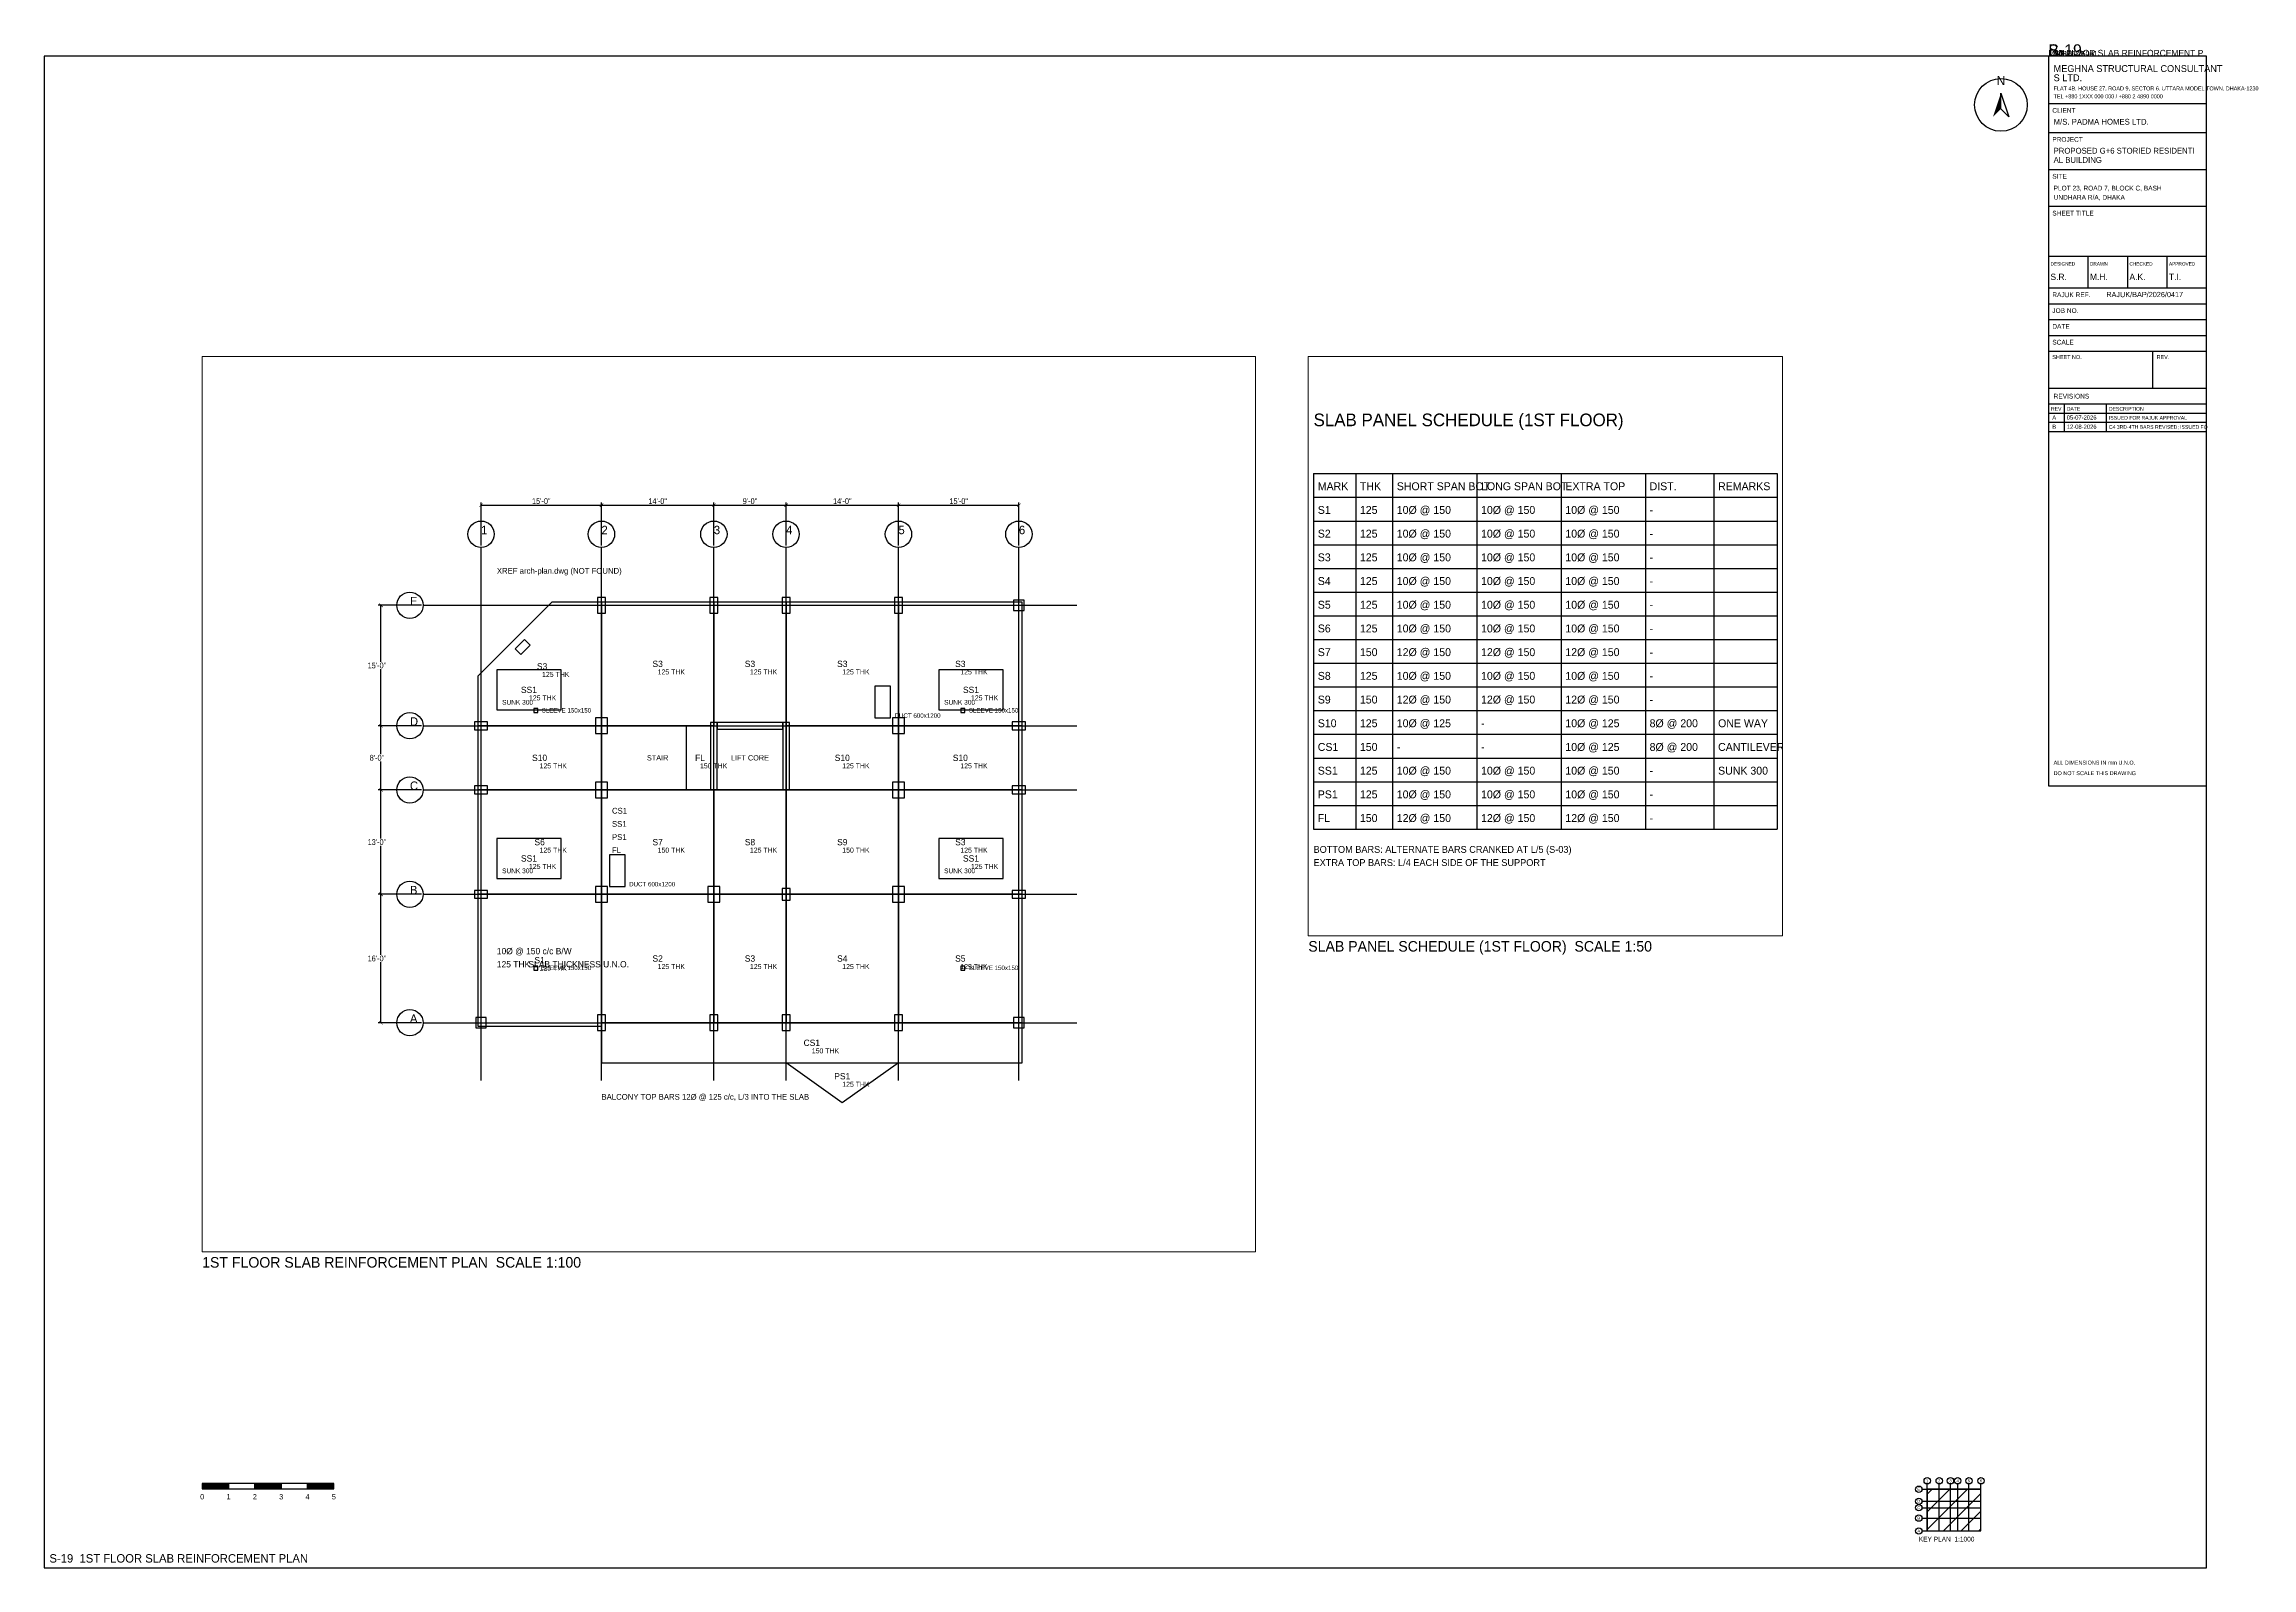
# Paper-space layout 'S-19 1ST FLOOR SLAB REINFORCEMENT PLAN' of a CAD drawing. Extents: x 10 to 848, y 10 to 589.
# The model-space entities are those that its viewports show. They can reach past a viewport. Long polylines and large blocks are cut down to what shows.
import ezdxf
from ezdxf.enums import TextEntityAlignment as Align

# ---------------------------------------------------------------- set-up
doc = ezdxf.new("R2010")
doc.units = 0
for name, color, linetype in [('Arrow', 7, 'Continuous'), ('Column', 1, 'Continuous'), ('Grid', 8, 'Continuous'), ('Grid Circle', 8, 'Continuous'), ('Grid text', 7, 'Continuous'), ('Hatch', 9, 'Continuous'), ('Inches Dimension', 6, 'Continuous'), ('Sheet', 7, 'Continuous'), ('Slab', 5, 'Continuous'), ('Text-1', 7, 'Continuous'), ('Text-2', 7, 'Continuous'), ('TITLE', 7, 'Continuous'), ('Wall', 1, 'Continuous')]:
    doc.layers.add(name, color=color, linetype=linetype)
doc.styles.add('OpenSansCondensed-Light', font='OpenSansCondensed-Light.ttf')
doc.dimstyles.new('EZDXF', dxfattribs={"dimtxt": 0.25, "dimasz": 0.175, "dimexe": 0.375, "dimexo": 0.125, "dimgap": 0.1, "dimtad": 1, "dimlfac": 100, "dimzin": 12, "dimdsep": 46, "dimtxsty": 'OpenSansCondensed-Light', "dimblk": 'ARCHTICK', "dimcen": 2.5, "dimazin": 3, "dimtfac": 0.5, "dimtmove": 2, "dimatfit": 3})

# ---------------------------------------------------------------- blocks, each defined once
blk = doc.blocks.new('TITLE_BLOCK')
at = {"layer": 'TITLE'}
for p, q in [((0, -18), (60, -18)), ((0, -29), (60, -29)), ((0, -43), (60, -43)), ((0, -57), (60, -57)), ((0, -76), (60, -76)), ((0, -76), (0, -88)), ((15, -76), (15, -88)), ((30, -76), (30, -88)), ((45, -76), (45, -88)), ((0, -88), (60, -88)), ((0, -94), (60, -94)), ((0, -100), (60, -100)), ((0, -106), (60, -106)), ((0, -112), (60, -112)), ((39.6, -112), (39.6, -126)), ((0, -126), (60, -126)), ((0, -132), (60, -132)), ((0, -132), (60, -132)), ((6, -132), (6, -142.5)), ((22, -132), (22, -142.5)), ((0, -135.5), (60, -135.5)), ((0, -139), (60, -139)), ((0, -142.5), (60, -142.5))]:
    blk.add_line(p, q, dxfattribs=at)
blk.add_lwpolyline([(0, -277), (60, -277), (60, 0), (0, 0)], close=True, dxfattribs=at)
at = {"layer": 'Text-1'}
for tag, height in [('JOBNO', 2), ('SCALE', 2), ('SHEETTITLE', 2.4), ('SHEETTITLE2', 2.4), ('DATE', 2), ('SHEETNO', 4.5), ('REV', 4.5)]:
    blk.add_attdef(tag, (0, 0), '', height=height, dxfattribs=at)
at = {"layer": 'TITLE'}
for s, height, p in [('S LTD.', 2.6, (2, -9.5)), ('MEGHNA STRUCTURAL CONSULTANT', 2.6, (2, -6)), ('TEL +880 1XXX 000 000 / +880 2 4890 0000', 1.5, (2, -16)), ('FLAT 4B, HOUSE 27, ROAD 9, SECTOR 6, UTTARA MODEL TOWN, DHAKA-1230', 1.5, (2, -13)), ('CLIENT', 1.8, (1.5, -21.5)), ('M/S. PADMA HOMES LTD.', 2.2, (2, -26)), ('PROJECT', 1.8, (1.5, -32.5)), ('AL BUILDING', 2.2, (2, -40.5)), ('PROPOSED G+6 STORIED RESIDENTI', 2.2, (2, -37)), ('SITE', 1.8, (1.5, -46.5)), ('PLOT 23, ROAD 7, BLOCK C, BASH', 1.8, (2, -51)), ('SHEET TITLE', 1.8, (1.5, -60.5)), ('UNDHARA R/A, DHAKA', 1.8, (2, -54.5)), ('DESIGNED', 1.3, (0.8, -79.5)), ('S.R.', 2.4, (0.8, -85)), ('DRAWN', 1.3, (15.8, -79.5)), ('M.H.', 2.4, (15.8, -85)), ('A.K.', 2.4, (30.8, -85)), ('CHECKED', 1.3, (30.8, -79.5)), ('APPROVED', 1.3, (45.8, -79.5)), ('T.I.', 2.4, (45.8, -85)), ('RAJUK REF.', 1.8, (1.5, -91.5)), ('RAJUK/BAP/2026/0417', 2, (22, -91.5)), ('JOB NO.', 1.8, (1.5, -97.5)), ('SCALE', 1.8, (1.5, -109.5)), ('DATE', 1.8, (1.5, -103.5)), ('SHEET NO.', 1.5, (1.5, -115)), ('REV.', 1.5, (41.1, -115)), ('REV', 1.4, (1, -134.6)), ('REVISIONS', 1.8, (2, -130)), ('DATE', 1.4, (7, -134.6)), ('DESCRIPTION', 1.4, (23, -134.6)), ('ALL DIMENSIONS IN mm U.N.O.', 1.5, (2, -269)), ('DO NOT SCALE THIS DRAWING', 1.5, (2, -273))]:
    blk.add_text(s, height=height, dxfattribs=at).set_placement(p)
blk = doc.blocks.new('NORTH_ARROW')
at = {"layer": 'Arrow'}
blk.add_lwpolyline([(0, 0), (3, -9), (0, -6)], close=True, dxfattribs=at)
blk.add_circle((0, -4.5), 10, dxfattribs=at)
blk.add_solid([(0, 0), (-3, -9), (0, -6)], dxfattribs=at)
at = {"layer": 'Text-1'}
blk.add_text('N', height=3.5, dxfattribs=at).set_placement((0, 3), align=Align.CENTER)
blk = doc.blocks.new('KEY_PLAN')
at = {"layer": 'Grid'}
for p, q in [((0, 0), (0, 17.8496)), ((4.572, 0), (4.572, 17.8496)), ((8.8392, 0), (8.8392, 17.8496)), ((11.5824, 0), (11.5824, 17.8496)), ((15.8496, 0), (15.8496, 17.8496)), ((20.4216, 0), (20.4216, 17.8496)), ((-2, 15.8496), (20.4216, 15.8496)), ((-2, 11.2776), (20.4216, 11.2776)), ((-2, 8.8392), (20.4216, 8.8392)), ((-2, 4.8768), (20.4216, 4.8768)), ((-2, 0), (20.4216, 0))]:
    blk.add_line(p, q, dxfattribs=at)
at = {"layer": 'Grid Circle'}
for centre in [(-3.2, 15.8496), (0, 19.0496), (4.572, 19.0496), (8.8392, 19.0496), (11.5824, 19.0496), (15.8496, 19.0496), (20.4216, 19.0496), (-3.2, 11.2776), (-3.2, 8.8392), (-3.2, 4.8768), (-3.2, 0)]:
    blk.add_circle(centre, 1.2, dxfattribs=at)
at = {"layer": 'Sheet'}
blk.add_lwpolyline([(0, 0), (20.4216, 0), (20.4216, 15.8496), (0, 15.8496)], close=True, dxfattribs=at)
at = {"layer": 'Grid text'}
for s, p in [('1', (0, 19.0496)), ('2', (4.572, 19.0496)), ('3', (8.8392, 19.0496)), ('4', (11.5824, 19.0496)), ('5', (15.8496, 19.0496)), ('6', (20.4216, 19.0496)), ('C', (-3.2, 8.8392)), ('D', (-3.2, 11.2776)), ('E', (-3.2, 15.8496)), ('A', (-3.2, 0)), ('B', (-3.2, 4.8768))]:
    blk.add_text(s, height=1.1, dxfattribs=at).set_placement(p, align=Align.MIDDLE_CENTER)
at = {"layer": 'Sheet'}
blk.add_text('KEY PLAN  1:1000', height=1.8, dxfattribs=at).set_placement((-3.2, -4))
blk = doc.blocks.new('SCALE_BAR')
at = {"layer": 'Sheet'}
h = blk.add_hatch(color=7, dxfattribs=at)
h.dxf.hatch_style = 1
h.paths.add_polyline_path([(0, 0), (10, 0), (10, 2), (0, 2)])
h = blk.add_hatch(color=7, dxfattribs=at)
h.dxf.hatch_style = 1
h.paths.add_polyline_path([(20, 0), (30, 0), (30, 2), (20, 2)])
h = blk.add_hatch(color=7, dxfattribs=at)
h.dxf.hatch_style = 1
h.paths.add_polyline_path([(40, 0), (50, 0), (50, 2), (40, 2)])
for points in [[(0, 0), (10, 0), (10, 2), (0, 2)], [(10, 0), (20, 0), (20, 2), (10, 2)], [(20, 0), (30, 0), (30, 2), (20, 2)], [(30, 0), (40, 0), (40, 2), (30, 2)], [(40, 0), (50, 0), (50, 2), (40, 2)]]:
    blk.add_lwpolyline(points, close=True, dxfattribs=at)
for s, p in [('0', (0, -4)), ('1', (10, -4)), ('2', (20, -4)), ('3', (30, -4)), ('4', (40, -4)), ('5', (50, -4))]:
    blk.add_text(s, height=2, dxfattribs=at).set_placement(p, align=Align.CENTER)
at = {"layer": 'Text-1'}
blk.add_attdef('UNIT', (0, 0), '', height=2, dxfattribs=at)
blk = doc.blocks.new('GRID_BUBBLE')
at = {"layer": 'Grid Circle'}
blk.add_circle((0, 0), 500, dxfattribs=at)
at = {"layer": 'Text-1'}
blk.add_attdef('GRID', (0, 0), '', height=320, dxfattribs=at)
blk = doc.blocks.new('_ARCHTICK')
at = {"color": 0, "linetype": 'BYBLOCK', "const_width": 0.15}
blk.add_lwpolyline([(-0.5, -0.5), (0.5, 0.5)], dxfattribs=at)

msp = doc.modelspace()

# ---------------------------------------------------------------- linework, layer by layer
for p, q in [((1200000, -1200000), (1208800, -1200000)), ((1200000, -1200000), (1200000, -1206750)), ((1200800, -1200000), (1200800, -1206750)), ((1201500, -1200000), (1201500, -1206750)), ((1203100, -1200000), (1203100, -1206750)), ((1204700, -1200000), (1204700, -1206750)), ((1206300, -1200000), (1206300, -1206750)), ((1207600, -1200000), (1207600, -1206750)), ((1208800, -1200000), (1208800, -1206750)), ((1200000, -1200450), (1208800, -1200450)), ((1200000, -1200900), (1208800, -1200900)), ((1200000, -1201350), (1208800, -1201350)), ((1200000, -1201800), (1208800, -1201800)), ((1200000, -1202250), (1208800, -1202250)), ((1200000, -1202700), (1208800, -1202700)), ((1200000, -1203150), (1208800, -1203150)), ((1200000, -1203600), (1208800, -1203600)), ((1200000, -1204050), (1208800, -1204050)), ((1200000, -1204500), (1208800, -1204500)), ((1200000, -1204950), (1208800, -1204950)), ((1200000, -1205400), (1208800, -1205400)), ((1200000, -1205850), (1208800, -1205850)), ((1200000, -1206300), (1208800, -1206300)), ((1200000, -1206750), (1208800, -1206750))]:
    msp.add_line(p, q)
at = {"layer": 'Column'}
for points in [[(1204422, -784450.4), (1204722, -784450.4), (1204722, -783850.4), (1204422, -783850.4)], [(1208689.2, -784450.4), (1208989.2, -784450.4), (1208989.2, -783850.4), (1208689.2, -783850.4)], [(1211432.4, -784450.4), (1211732.4, -784450.4), (1211732.4, -783850.4), (1211432.4, -783850.4)], [(1215699.6, -784450.4), (1215999.6, -784450.4), (1215999.6, -783850.4), (1215699.6, -783850.4)], [(1220221.6, -784350.4), (1220621.6, -784350.4), (1220621.6, -783950.4), (1220221.6, -783950.4)], [(1201513, -786017), (1201866.6, -785663.4), (1201654.4, -785451.3), (1201300.9, -785804.8)], [(1199750, -788872.4), (1200250, -788872.4), (1200250, -788572.4), (1199750, -788572.4)], [(1204347, -789022.4), (1204797, -789022.4), (1204797, -788422.4), (1204347, -788422.4)], [(1215624.6, -789022.4), (1216074.6, -789022.4), (1216074.6, -788422.4), (1215624.6, -788422.4)], [(1220171.6, -788872.4), (1220671.6, -788872.4), (1220671.6, -788572.4), (1220171.6, -788572.4)], [(1204347, -791460.8), (1204797, -791460.8), (1204797, -790860.8), (1204347, -790860.8)], [(1215624.6, -791460.8), (1216074.6, -791460.8), (1216074.6, -790860.8), (1215624.6, -790860.8)], [(1199750, -791310.8), (1200250, -791310.8), (1200250, -791010.8), (1199750, -791010.8)], [(1220171.6, -791310.8), (1220671.6, -791310.8), (1220671.6, -791010.8), (1220171.6, -791010.8)], [(1199750, -795273.2), (1200250, -795273.2), (1200250, -794973.2), (1199750, -794973.2)], [(1204347, -795423.2), (1204797, -795423.2), (1204797, -794823.2), (1204347, -794823.2)], [(1208614.2, -795423.2), (1209064.2, -795423.2), (1209064.2, -794823.2), (1208614.2, -794823.2)], [(1211432.4, -795348.2), (1211732.4, -795348.2), (1211732.4, -794898.2), (1211432.4, -794898.2)], [(1215624.6, -795423.2), (1216074.6, -795423.2), (1216074.6, -794823.2), (1215624.6, -794823.2)], [(1220171.6, -795273.2), (1220671.6, -795273.2), (1220671.6, -794973.2), (1220171.6, -794973.2)], [(1204422, -800300), (1204722, -800300), (1204722, -799700), (1204422, -799700)], [(1208689.2, -800300), (1208989.2, -800300), (1208989.2, -799700), (1208689.2, -799700)], [(1211432.4, -800300), (1211732.4, -800300), (1211732.4, -799700), (1211432.4, -799700)], [(1215699.6, -800300), (1215999.6, -800300), (1215999.6, -799700), (1215699.6, -799700)], [(1199800, -800200), (1200200, -800200), (1200200, -799800), (1199800, -799800)], [(1220221.6, -800200), (1220621.6, -800200), (1220621.6, -799800), (1220221.6, -799800)]]:
    msp.add_lwpolyline(points, close=True, dxfattribs=at)
at = {"layer": 'Grid'}
for p, q in [((1200000, -802200), (1200000, -781950.4)), ((1204572, -802200), (1204572, -781950.4)), ((1208839.2, -802200), (1208839.2, -781950.4)), ((1211582.4, -802200), (1211582.4, -781950.4)), ((1215849.6, -802200), (1215849.6, -781950.4)), ((1220421.6, -802200), (1220421.6, -781950.4)), ((1197800, -784150.4), (1222621.6, -784150.4)), ((1197800, -788722.4), (1222621.6, -788722.4)), ((1197800, -791160.8), (1222621.6, -791160.8)), ((1197800, -795123.2), (1222621.6, -795123.2)), ((1197800, -800000), (1222621.6, -800000))]:
    msp.add_line(p, q, dxfattribs=at)
at = {"layer": 'Slab'}
for points in [[(1199875, -800125), (1204572, -800125), (1204572, -801524), (1220546.6, -801524), (1220546.6, -784025.4), (1202691.4, -784025.4), (1199875, -786841.8)], [(1199875, -788722.4), (1204572, -788722.4), (1204572, -784025.4), (1202691.4, -784025.4), (1199875, -786841.8)], [(1204572, -788722.4), (1208839.2, -788722.4), (1208839.2, -784025.4), (1204572, -784025.4)], [(1208839.2, -788722.4), (1211582.4, -788722.4), (1211582.4, -784025.4), (1208839.2, -784025.4)], [(1211582.4, -788722.4), (1215849.6, -788722.4), (1215849.6, -784025.4), (1211582.4, -784025.4)], [(1215849.6, -788722.4), (1220546.6, -788722.4), (1220546.6, -784025.4), (1215849.6, -784025.4)], [(1200600, -788122.4), (1203038, -788122.4), (1203038, -786598.4), (1200600, -786598.4)], [(1200600, -788122.4), (1203038, -788122.4), (1203038, -786598.4), (1200600, -786598.4)], [(1217383.6, -788122.4), (1219821.6, -788122.4), (1219821.6, -786598.4), (1217383.6, -786598.4)], [(1217383.6, -788122.4), (1219821.6, -788122.4), (1219821.6, -786598.4), (1217383.6, -786598.4)], [(1214949.6, -788422.4), (1215549.6, -788422.4), (1215549.6, -787222.4), (1214949.6, -787222.4)], [(1202000, -788222.4), (1202150, -788222.4), (1202150, -788072.4), (1202000, -788072.4)], [(1218221.6, -788222.4), (1218371.6, -788222.4), (1218371.6, -788072.4), (1218221.6, -788072.4)], [(1199875, -791160.8), (1204572, -791160.8), (1204572, -788722.4), (1199875, -788722.4)], [(1204572, -791160.8), (1208839.2, -791160.8), (1208839.2, -788722.4), (1204572, -788722.4)], [(1207791.2, -791160.8), (1208839.2, -791160.8), (1208839.2, -788722.4), (1207791.2, -788722.4)], [(1211582.4, -791160.8), (1215849.6, -791160.8), (1215849.6, -788722.4), (1211582.4, -788722.4)], [(1215849.6, -791160.8), (1220546.6, -791160.8), (1220546.6, -788722.4), (1215849.6, -788722.4)], [(1199875, -795123.2), (1204572, -795123.2), (1204572, -791160.8), (1199875, -791160.8)], [(1204572, -795123.2), (1208839.2, -795123.2), (1208839.2, -791160.8), (1204572, -791160.8)], [(1208839.2, -795123.2), (1211582.4, -795123.2), (1211582.4, -791160.8), (1208839.2, -791160.8)], [(1211582.4, -795123.2), (1215849.6, -795123.2), (1215849.6, -791160.8), (1211582.4, -791160.8)], [(1215849.6, -795123.2), (1220546.6, -795123.2), (1220546.6, -791160.8), (1215849.6, -791160.8)], [(1200600, -794523.2), (1203038, -794523.2), (1203038, -792999.2), (1200600, -792999.2)], [(1200600, -794523.2), (1203038, -794523.2), (1203038, -792999.2), (1200600, -792999.2)], [(1217383.6, -794523.2), (1219821.6, -794523.2), (1219821.6, -792999.2), (1217383.6, -792999.2)], [(1217383.6, -794523.2), (1219821.6, -794523.2), (1219821.6, -792999.2), (1217383.6, -792999.2)], [(1204872, -794823.2), (1205472, -794823.2), (1205472, -793623.2), (1204872, -793623.2)], [(1199875, -800125), (1204572, -800125), (1204572, -795123.2), (1199875, -795123.2)], [(1204572, -800000), (1208839.2, -800000), (1208839.2, -795123.2), (1204572, -795123.2)], [(1208839.2, -800000), (1211582.4, -800000), (1211582.4, -795123.2), (1208839.2, -795123.2)], [(1211582.4, -800000), (1215849.6, -800000), (1215849.6, -795123.2), (1211582.4, -795123.2)], [(1215849.6, -800000), (1220546.6, -800000), (1220546.6, -795123.2), (1215849.6, -795123.2)], [(1202000, -798000), (1202150, -798000), (1202150, -797850), (1202000, -797850)], [(1218221.6, -798000), (1218371.6, -798000), (1218371.6, -797850), (1218221.6, -797850)], [(1204572, -800000), (1204572, -801524), (1220546.6, -801524), (1220546.6, -800000)], [(1211582.4, -801524), (1215849.6, -801524), (1213716, -803048)]]:
    msp.add_lwpolyline(points, close=True, dxfattribs=at)
at = {"layer": 'Wall'}
for points in [[(1208714.2, -791160.8), (1208964.2, -791160.8), (1208964.2, -788597.4), (1208714.2, -788597.4)], [(1208964.2, -788847.4), (1211457.4, -788847.4), (1211457.4, -788597.4), (1208964.2, -788597.4)], [(1211457.4, -791160.8), (1211707.4, -791160.8), (1211707.4, -788597.4), (1211457.4, -788597.4)]]:
    msp.add_lwpolyline(points, close=True, dxfattribs=at)

# ---------------------------------------------------------------- block references
at = {"layer": 'Grid Circle'}
for p, values in [((1200000, -781450.4), {'GRID': '1'}), ((1204572, -781450.4), {'GRID': '2'}), ((1208839.2, -781450.4), {'GRID': '3'}), ((1211582.4, -781450.4), {'GRID': '4'}), ((1215849.6, -781450.4), {'GRID': '5'}), ((1220421.6, -781450.4), {'GRID': '6'}), ((1197300, -784150.4), {'GRID': 'E'}), ((1197300, -788722.4), {'GRID': 'D'}), ((1197300, -791160.8), {'GRID': 'C'}), ((1197300, -795123.2), {'GRID': 'B'}), ((1197300, -800000), {'GRID': 'A'})]:
    msp.add_blockref('GRID_BUBBLE', p, dxfattribs=at).add_auto_attribs(values)

# ---------------------------------------------------------------- texts
at = {"layer": 'Text-1'}
for s, height, p in [('S3', 240, (1206705.6, -786373.9)), ('S3', 240, (1210210.8, -786373.9)), ('S3', 240, (1213716, -786373.9)), ('S3', 240, (1218198.1, -786373.9)), ('S3', 240, (1202317.1, -786467.5)), ('SS1', 240, (1201819, -787360.4)), ('SS1', 240, (1218602.6, -787360.4)), ('S10', 240, (1202223.5, -789941.6)), ('STAIR', 200, (1206705.6, -789941.6)), ('FL', 240, (1208315.2, -789941.6)), ('LIFT CORE', 200, (1210210.8, -789941.6)), ('S10', 240, (1213716, -789941.6)), ('S10', 240, (1218198.1, -789941.6)), ('S6', 240, (1202223.5, -793142)), ('S7', 240, (1206705.6, -793142)), ('S8', 240, (1210210.8, -793142)), ('S9', 240, (1213716, -793142)), ('S3', 240, (1218198.1, -793142)), ('SS1', 240, (1201819, -793761.2)), ('SS1', 240, (1218602.6, -793761.2)), ('S1', 240, (1202223.5, -797624.1)), ('S2', 240, (1206705.6, -797561.6)), ('S3', 240, (1210210.8, -797561.6)), ('S4', 240, (1213716, -797561.6)), ('S5', 240, (1218198.1, -797561.6)), ('CS1', 240, (1212559.3, -800762)), ('PS1', 240, (1213716, -802032))]:
    msp.add_text(s, height=height, dxfattribs=at).set_placement(p, align=Align.MIDDLE_CENTER)
for s, height, p in [('CS1', 220, (1204972, -792060.8)), ('SS1', 220, (1204972, -792560.8)), ('PS1', 220, (1204972, -793060.8)), ('FL', 220, (1204972, -793560.8)), ('10Ø @ 150 c/c B/W', 240, (1200600, -797400)), ('125 THK', 240, (1200600, -797900)), ('SLAB THICKNESS U.N.O.', 240, (1201800, -797900)), ('SLAB PANEL SCHEDULE (1ST FLOOR)', 240, (1200000, -1199100)), ('MARK', 150, (1200080, -1200315)), ('THK', 150, (1200880, -1200315)), ('SHORT SPAN BOT.', 150, (1201580, -1200315)), ('LONG SPAN BOT.', 150, (1203180, -1200315)), ('EXTRA TOP', 150, (1204780, -1200315)), ('DIST.', 150, (1206380, -1200315)), ('REMARKS', 150, (1207680, -1200315)), ('S1', 150, (1200080, -1200765)), ('125', 150, (1200880, -1200765)), ('10%%C @ 150', 150, (1201580, -1200765)), ('10%%C @ 150', 150, (1203180, -1200765)), ('10%%C @ 150', 150, (1204780, -1200765)), ('-', 150, (1206380, -1200765)), ('S2', 150, (1200080, -1201215)), ('125', 150, (1200880, -1201215)), ('10%%C @ 150', 150, (1201580, -1201215)), ('10%%C @ 150', 150, (1203180, -1201215)), ('10%%C @ 150', 150, (1204780, -1201215)), ('-', 150, (1206380, -1201215)), ('S3', 150, (1200080, -1201665)), ('125', 150, (1200880, -1201665)), ('10%%C @ 150', 150, (1201580, -1201665)), ('10%%C @ 150', 150, (1203180, -1201665)), ('10%%C @ 150', 150, (1204780, -1201665)), ('-', 150, (1206380, -1201665)), ('S4', 150, (1200080, -1202115)), ('125', 150, (1200880, -1202115)), ('10%%C @ 150', 150, (1201580, -1202115)), ('10%%C @ 150', 150, (1203180, -1202115)), ('10%%C @ 150', 150, (1204780, -1202115)), ('-', 150, (1206380, -1202115)), ('S5', 150, (1200080, -1202565)), ('125', 150, (1200880, -1202565)), ('10%%C @ 150', 150, (1201580, -1202565)), ('10%%C @ 150', 150, (1203180, -1202565)), ('10%%C @ 150', 150, (1204780, -1202565)), ('S6', 150, (1200080, -1203015)), ('125', 150, (1200880, -1203015)), ('10%%C @ 150', 150, (1201580, -1203015)), ('10%%C @ 150', 150, (1203180, -1203015)), ('10%%C @ 150', 150, (1204780, -1203015)), ('-', 150, (1206380, -1202565)), ('S7', 150, (1200080, -1203465)), ('150', 150, (1200880, -1203465)), ('12%%C @ 150', 150, (1201580, -1203465)), ('12%%C @ 150', 150, (1203180, -1203465)), ('12%%C @ 150', 150, (1204780, -1203465)), ('-', 150, (1206380, -1203015)), ('-', 150, (1206380, -1203465)), ('S8', 150, (1200080, -1203915)), ('125', 150, (1200880, -1203915)), ('10%%C @ 150', 150, (1201580, -1203915)), ('10%%C @ 150', 150, (1203180, -1203915)), ('10%%C @ 150', 150, (1204780, -1203915)), ('-', 150, (1206380, -1203915)), ('S9', 150, (1200080, -1204365)), ('150', 150, (1200880, -1204365)), ('12%%C @ 150', 150, (1201580, -1204365)), ('12%%C @ 150', 150, (1203180, -1204365)), ('12%%C @ 150', 150, (1204780, -1204365)), ('-', 150, (1206380, -1204365)), ('S10', 150, (1200080, -1204815)), ('125', 150, (1200880, -1204815)), ('10%%C @ 125', 150, (1201580, -1204815)), ('-', 150, (1203180, -1204815)), ('10%%C @ 125', 150, (1204780, -1204815)), ('8%%C @ 200', 150, (1206380, -1204815)), ('ONE WAY', 150, (1207680, -1204815)), ('CS1', 150, (1200080, -1205265)), ('150', 150, (1200880, -1205265)), ('-', 150, (1201580, -1205265)), ('-', 150, (1203180, -1205265)), ('10%%C @ 125', 150, (1204780, -1205265)), ('8%%C @ 200', 150, (1206380, -1205265)), ('CANTILEVER', 150, (1207680, -1205265)), ('SS1', 150, (1200080, -1205715)), ('125', 150, (1200880, -1205715)), ('10%%C @ 150', 150, (1201580, -1205715)), ('10%%C @ 150', 150, (1203180, -1205715)), ('10%%C @ 150', 150, (1204780, -1205715)), ('-', 150, (1206380, -1205715)), ('SUNK 300', 150, (1207680, -1205715)), ('PS1', 150, (1200080, -1206165)), ('125', 150, (1200880, -1206165)), ('10%%C @ 150', 150, (1201580, -1206165)), ('10%%C @ 150', 150, (1203180, -1206165)), ('10%%C @ 150', 150, (1204780, -1206165)), ('-', 150, (1206380, -1206165)), ('FL', 150, (1200080, -1206615)), ('150', 150, (1200880, -1206615)), ('12%%C @ 150', 150, (1201580, -1206615)), ('12%%C @ 150', 150, (1203180, -1206615)), ('12%%C @ 150', 150, (1204780, -1206615)), ('-', 150, (1206380, -1206615))]:
    msp.add_text(s, height=height, dxfattribs=at).set_placement(p)
at = {"layer": 'Text-2'}
for s, height, p in [('XREF arch-plan.dwg (NOT FOUND)', 220, (1200600, -782950.4)), ('125 THK', 190, (1202317.1, -786867.5)), ('125 THK', 190, (1206705.6, -786773.9)), ('125 THK', 190, (1210210.8, -786773.9)), ('125 THK', 190, (1213716, -786773.9)), ('125 THK', 190, (1218198.1, -786773.9)), ('SUNK 300', 180, (1200800, -787922.4)), ('125 THK', 190, (1201819, -787760.4)), ('SUNK 300', 180, (1217583.6, -787922.4)), ('125 THK', 190, (1218602.6, -787760.4)), ('SLEEVE 150x150', 170, (1202300, -788222.4)), ('DUCT 600x1200', 170, (1215699.6, -788422.4)), ('SLEEVE 150x150', 170, (1218521.6, -788222.4)), ('125 THK', 190, (1202223.5, -790341.6)), ('150 THK', 190, (1208315.2, -790341.6)), ('125 THK', 190, (1213716, -790341.6)), ('125 THK', 190, (1218198.1, -790341.6)), ('125 THK', 190, (1202223.5, -793542)), ('150 THK', 190, (1206705.6, -793542)), ('125 THK', 190, (1210210.8, -793542)), ('150 THK', 190, (1213716, -793542)), ('125 THK', 190, (1218198.1, -793542)), ('SUNK 300', 180, (1200800, -794323.2)), ('125 THK', 190, (1201819, -794161.2)), ('SUNK 300', 180, (1217583.6, -794323.2)), ('125 THK', 190, (1218602.6, -794161.2)), ('DUCT 600x1200', 170, (1205622, -794823.2)), ('125 THK', 190, (1202223.5, -798024.1)), ('SLEEVE 150x150', 170, (1202300, -798000)), ('125 THK', 190, (1206705.6, -797961.6)), ('125 THK', 190, (1210210.8, -797961.6)), ('125 THK', 190, (1213716, -797961.6)), ('125 THK', 190, (1218198.1, -797961.6)), ('SLEEVE 150x150', 170, (1218521.6, -798000)), ('150 THK', 190, (1212559.3, -801162)), ('125 THK', 190, (1213716, -802432)), ('BALCONY TOP BARS 12%%C @ 125 c/c, L/3 INTO THE SLAB', 220, (1204572, -802924)), ('BOTTOM BARS: ALTERNATE BARS CRANKED AT L/5 (S-03)', 130, (1200000, -1207200)), ('EXTRA TOP BARS: L/4 EACH SIDE OF THE SUPPORT', 130, (1200000, -1207450))]:
    msp.add_text(s, height=height, dxfattribs=at).set_placement(p)

# ---------------------------------------------------------------- dimensions: what is measured, and where the dimension line sits
at = {"layer": 'Inches Dimension'}
for base, p1, p2, text in [((1200000, -780350.4), (1200000, -781950.4), (1204572, -781950.4), '15\'-0"'), ((1204572, -780350.4), (1204572, -781950.4), (1208839.2, -781950.4), '14\'-0"'), ((1208839.2, -780350.4), (1208839.2, -781950.4), (1211582.4, -781950.4), '9\'-0"'), ((1211582.4, -780350.4), (1211582.4, -781950.4), (1215849.6, -781950.4), '14\'-0"'), ((1215849.6, -780350.4), (1215849.6, -781950.4), (1220421.6, -781950.4), '15\'-0"')]:
    msp.add_linear_dim(base=base, p1=p1, p2=p2, text=text, dimstyle='EZDXF', override={"dimtxt": 220, "dimasz": 132, "dimexe": 110, "dimexo": 66, "dimgap": 44, "dimtad": 1, "dimtih": 1, "dimtoh": 1, "dimdec": 0, "dimlfac": 1}, dxfattribs=at).render()
for base, p1, p2, text in [((1196200, -788722.4), (1197800, -788722.4), (1197800, -784150.4), '15\'-0"'), ((1196200, -791160.8), (1197800, -791160.8), (1197800, -788722.4), '8\'-0"'), ((1196200, -795123.2), (1197800, -795123.2), (1197800, -791160.8), '13\'-0"'), ((1196200, -800000), (1197800, -800000), (1197800, -795123.2), '16\'-0"')]:
    msp.add_linear_dim(base=base, p1=p1, p2=p2, angle=90, text=text, dimstyle='EZDXF', override={"dimtxt": 220, "dimasz": 132, "dimexe": 110, "dimexo": 66, "dimgap": 44, "dimtad": 1, "dimtih": 1, "dimtoh": 1, "dimdec": 0, "dimlfac": 1}, dxfattribs=at).render()

psp = doc.layouts.new('S-19 1ST FLOOR SLAB REINFORCEMENT PLAN')

# ---------------------------------------------------------------- hatches: boundary and pattern name
at = {"layer": 'Hatch'}
h = psp.add_hatch(dxfattribs=at)
h.set_pattern_fill('ANSI31', scale=1.5)
h.paths.add_polyline_path([(725, 24), (745.4216, 24), (745.4216, 39.8496), (725, 39.8496)])

# ---------------------------------------------------------------- linework, layer by layer
at = {"layer": 'Sheet'}
psp.add_lwpolyline([(10, 10), (831, 10), (831, 584), (10, 584)], close=True, dxfattribs=at)

# ---------------------------------------------------------------- block references
at = {"layer": 'Arrow'}
psp.add_blockref('NORTH_ARROW', (753, 570), dxfattribs=at)
at = {"layer": 'Sheet'}
psp.add_blockref('SCALE_BAR', (70, 40), dxfattribs=at).add_auto_attribs({'UNIT': 'm'})
psp.add_blockref('KEY_PLAN', (725, 24), dxfattribs=at)
at = {"layer": 'TITLE'}
psp.add_blockref('TITLE_BLOCK', (771, 584), dxfattribs=at).add_auto_attribs({'SHEETTITLE': '1ST FLOOR SLAB REINFORCEMENT P', 'SHEETTITLE2': 'LAN', 'JOBNO': 'MSC-2026-041', 'DATE': '12-08-2026', 'SCALE': '1:100', 'SHEETNO': 'S-19', 'REV': 'B'})

# ---------------------------------------------------------------- texts
at = {"layer": 'Sheet'}
for s, height, p in [('SLAB PANEL SCHEDULE (1ST FLOOR)  SCALE 1:50', 4, (490, 244)), ('1ST FLOOR SLAB REINFORCEMENT PLAN  SCALE 1:100', 4, (70, 124)), ('S-19  1ST FLOOR SLAB REINFORCEMENT PLAN', 3.2, (12, 12))]:
    psp.add_text(s, height=height, dxfattribs=at).set_placement(p)
at = {"layer": 'TITLE'}
for s, height, p in [('A', 1.6, (772.5, 446)), ('05-07-2026', 1.6, (778, 446)), ('ISSUED FOR RAJUK APPROVAL', 1.4, (794, 446)), ('B', 1.6, (772.5, 442.5)), ('12-08-2026', 1.6, (778, 442.5)), ('C4 3RD-4TH BARS REVISED; ISSUED FO', 1.4, (794, 442.5))]:
    psp.add_text(s, height=height, dxfattribs=at).set_placement(p)

# ---------------------------------------------------------------- viewports
at = {"layer": 'VIEWPORTS'}
psp.add_viewport(center=(270, 300), size=(400, 340), view_center_point=(1209410.8, -791699.2), view_height=34000, dxfattribs=at)
psp.add_viewport(center=(580, 360), size=(180, 220), view_center_point=(1204400, -1203275), view_height=11000, status=3, dxfattribs=at)

doc.saveas('drawing.dxf')
